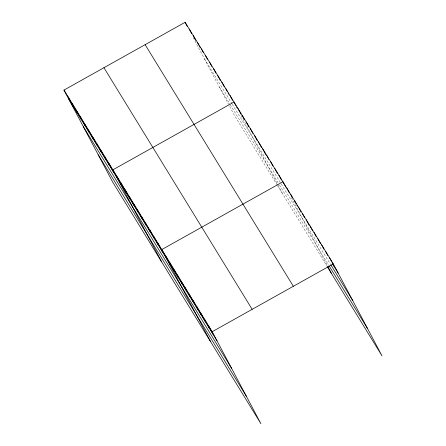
<?xml version="1.0" encoding="UTF-8"?>
<svg xmlns="http://www.w3.org/2000/svg" width="446" height="446" viewBox="0 0 446 446"><rect width="100%" height="100%" fill="white"/><g stroke="black" fill="none" stroke-linecap="round" stroke-linejoin="round"><path stroke-width="0.33" stroke-dasharray="2.23 1.67" d="M204.43 58.816L231.942 103.667M232.282 104.219L280.857 183.401M281.197 183.953L330.447 264.238M219.337 86.97L229.868 104.135M230.208 104.687L278.103 182.76M279.458 184.978L328.791 265.398M277.284 185.174L233.804 114.299L228.659 104.581M277.624 185.726L327.554 267.121M291.322 197.639L327.453 265.872M241.124 115.475L277.25 183.707M277.574 184.315L282.719 194.032M193.179 37.564L228.341 103.974"/><path stroke-width="0.67" d="M63.973 90.086L212.196 331.701L260.904 423.7L112.682 182.085L63.973 90.086L185.096 22.3L333.318 263.915L382.027 355.914L327.554 267.121M212.196 331.701L333.318 263.915M332.543 263.915L338.185 273.108M330.804 264.818L352.652 300.431M329.148 265.972L367.56 328.585M145.123 44.667L293.345 286.287M103.946 67.72L252.163 309.334M68.84 99.274L217.063 340.895M83.307 126.603L231.53 368.218M98.215 154.756L246.437 396.371M329.438 257.598L331.389 261.272M332.036 262.499L334.305 266.786M325.563 251.276L327.832 255.569M321.689 244.96L323.958 249.247M317.808 238.638L320.406 243.538M313.934 232.321L316.203 236.609M310.059 225.999L312.652 230.9M306.179 219.683L309.1 225.197M302.304 213.361L304.573 217.654M298.43 207.044L301.022 211.945M294.55 200.722L296.172 203.789M296.824 205.015L297.471 206.236M290.675 194.406L292.621 198.08M286.8 188.084L289.393 192.99M285.841 187.281L282.92 181.767L161.798 249.554L210.506 341.552M327.771 266.479L331.634 273.766M278.845 175.122L281.443 180.022M274.769 168.476L277.362 173.377M270.694 161.831L272.963 166.124M266.619 155.191L268.888 159.478M262.543 148.546L265.783 154.673M258.463 141.9L261.384 147.414M254.387 135.255L257.309 140.769M250.312 128.61L252.91 133.51M246.237 121.964L248.835 126.87M242.161 115.324L244.43 119.612M238.086 108.679L241.002 114.193M235.956 105.708L234.011 102.034L112.888 169.82L161.597 261.819M236.603 106.934L237.255 108.161M229.93 95.388L232.528 100.289M225.854 88.743L227.477 91.809M228.129 93.036L228.776 94.257M221.779 82.097L224.377 87.003M217.704 75.458L220.302 80.358M213.628 68.812L215.897 73.099M209.553 62.167L211.822 66.454M205.478 55.521L207.423 59.201M201.402 48.876L203.348 52.556M197.322 42.231L198.944 45.297M199.596 46.523L200.243 47.75M193.246 35.591L195.844 40.491M189.171 28.945L191.769 33.846M185.096 22.3L187.365 26.587M208.315 325.385L213.182 334.572M204.441 319.063L209.308 328.256M200.566 312.746L205.433 321.934M196.686 306.424L201.553 315.617M192.811 300.108L197.678 309.295M188.937 293.786L193.798 302.979M185.057 287.469L189.924 296.657M181.182 281.147L186.049 290.34M177.307 274.831L182.169 284.018M173.427 268.509L178.294 277.702M169.552 262.192L174.419 271.38M165.678 255.87L170.539 265.063M157.722 242.908L162.589 252.096M153.647 236.263L158.514 245.456M149.572 229.618L154.439 238.811M145.496 222.978L150.363 232.165M141.421 216.332L146.282 225.52M137.34 209.687L142.207 218.875M133.265 203.041L138.132 212.235M129.189 196.396L134.056 205.589M125.114 189.751L129.981 198.944M121.039 183.111L125.906 192.298M116.964 176.465L121.83 185.653M108.807 163.175L113.674 172.368M104.732 156.529L109.599 165.722M100.657 149.884L105.524 159.077M96.581 143.244L101.448 152.432M92.506 136.599L97.373 145.786M88.431 129.953L93.298 139.141M84.355 123.308L89.217 132.501M80.28 116.662L85.141 125.856M76.199 110.017L81.066 119.21M72.124 103.377L76.991 112.565M68.048 96.732L72.915 105.919"/></g></svg>
